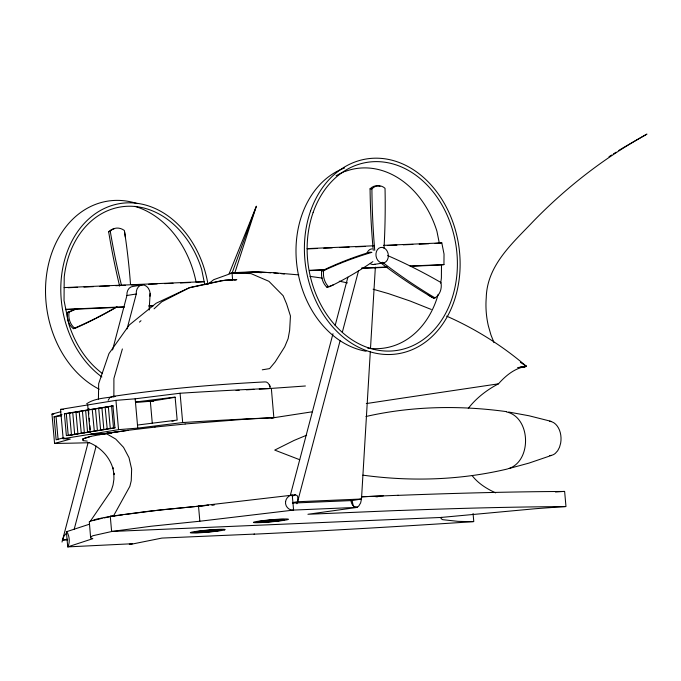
<?xml version="1.0" encoding="UTF-8"?>
<svg xmlns="http://www.w3.org/2000/svg" width="681" height="681" viewBox="0 0 681 681"><rect width="100%" height="100%" fill="white"/><g stroke="black" fill="none" stroke-linecap="round" stroke-linejoin="round"><path stroke-width="1.02" d="M113.872 396.904L113.906 378.5L122.376 348.953M383.463 245.381L441.799 242.896L444.029 254.039L443.944 264.577L441.492 264.977L441.39 277.942A90.854 71.105 80.7 0 1 440.667 283.126M89.5 524.183L66.389 531.75L67.725 546.894L92.854 538.662L90.633 537.879L90.65 536.9L92.897 535.726L112.493 531.333M98.422 399.092L98.668 383.684L108.96 353.592L129.288 324.99L156.162 303.215L188.909 287.91L225.786 279.985L236.818 279.533M112.552 349.974L126.921 295.503A8.836 6.912 80.7 0 1 133.076 286.42L142.431 284.896A8.836 6.912 80.7 0 1 150.135 293.392L149.139 310.042M149.965 296.261L150.135 293.392M351.013 500.595A7.508 5.661 88.8 0 0 352.12 504.272L354.077 506.766A7.508 4.486 -79.1 0 0 358.759 506L360.632 502.936L361.492 499.02L370.294 351.856M370.481 348.681L375.359 267.165M71.854 435.006L68.236 435.491L66.295 413.605L69.913 413.129M71.965 434.989L71.462 434.963L69.53 413.035L78.562 411.784M71.462 434.963L75.08 434.487M80.188 433.542L77.906 433.908L75.966 412.031L79.592 411.545M75.191 434.469L74.689 434.435L75.71 434.206M81.303 433.405L79.192 411.503L82.818 411.026M84.359 432.861L82.418 410.975L86.036 410.498M81.133 433.388L84.095 432.954M88.087 432.367L87.585 432.333L85.644 410.447L87.926 410.081M87.585 432.333L88.121 432.171M101.018 430.256L97.409 430.69L95.459 408.847L99.077 408.37M94.344 431.286L92.233 409.375L95.851 408.898M101.128 430.239L100.626 430.205L98.694 408.285L105.529 407.323M100.626 430.205L103.589 429.779M110.807 428.664L110.296 428.63L108.356 406.744L111.982 406.268M107.24 429.183L105.129 407.272L108.756 406.795M113.523 428.102L111.582 406.225L113.199 405.919M110.296 428.63L113.259 428.204M62.014 542.05L88.147 442.463M296.907 503.753L297.955 499.777L297.657 496.526L297.01 495.462L294.941 494.815L292.328 496.228M74.178 529.307L96.14 446.072M127.058 328.923L136.277 293.979A8.836 6.912 80.7 0 1 142.431 284.896M290.404 495.044L332.983 333.707M335.154 325.484L347.897 277.184M292.396 502.587L297.588 501.744L340.168 340.406M342.339 332.183L358.606 270.519M229.216 273.524L234.928 272.587L256.328 206.3L229.216 273.524L231.319 273.43M67.615 539.863L62.38 540.084L64.023 536.134L66.474 533.044M256.328 206.3L232.076 273.055L232.604 280.095M108.185 400.326L109.828 397.559L112.314 396.495C162.895 388.911 213.911 384.51 264.977 381.913A7.457 4.622 87.6 0 1 270.212 388.579M111.344 516.538L113.395 516.147L129.867 486.353L131.229 480.795L131.646 469.149L129.007 457.666L123.533 447.332L115.702 439.049L106.066 433.482L128.088 430.341M90.156 521.484L111.25 490.626L113.055 484.966L113.923 479.126L113.829 473.244L114.042 474.614L112.782 467.438L112.995 468.817C109.786 456.951 100.533 447.357 89.296 442.667M468.29 408.37C476.308 398.002 486.906 389.873 498.466 383.829C505.787 375.546 515.134 367.825 526.464 366.369C502.527 345.786 475.5 328.889 446.634 316.129M441.688 517.322L440.965 518.616L442.735 519.688L457.828 521.331A188.977 10.964 -5.1 0 0 473.78 521.561L473.057 513.483M86.606 403.842C94.685 398.07 106.108 398.096 115.464 396.419M139.452 322.104L140.993 320.708M154.051 308.825L161.737 301.836L189.948 287.476L221.393 280.7L232.136 279.865M208.982 283.475L213.672 279.695L232.076 273.055L251.017 273.609L268.927 281.321L283.16 295.741L286.607 303.905L290.446 315.967L289.646 330.285L288.123 338.644L284.718 346.799L275.218 361.866L269.591 368.617L262.279 369.809M312.426 411.775L273.856 417.708L271.344 388.391A394.937 22.916 -5.1 0 0 180.073 393.243L135.17 398.811L115.94 400.36L60.558 409.383L63.154 438.683L70.271 439.117L54.574 443.433L51.977 414.133L60.805 411.699M609.001 156.724L611.674 155.03M613.453 153.897L616.118 152.203M618.782 150.501L621.455 148.807M622.357 148.262L646.95 134.106C604.898 157.362 566.498 187.079 533.061 221.563C512.538 243.253 487.009 265.275 486.243 297.725A72.918 57.076 80.7 0 0 488.328 325.773L490.924 334.865L494.023 342.662M66.389 531.75L66.917 531.844C69.471 536.049 70.237 542.587 67.725 546.894L132.523 543.727M321.721 270.944L323.637 270.655A597.075 439.202 81.5 0 1 371.894 252.353L369.851 252.174A596.828 439.271 81.5 0 0 321.721 270.944A14.778 10.768 81.4 0 0 326.991 287.314L333.486 284.786A575.385 414.125 81.1 0 0 372.856 261.632M329.74 286.616L333.486 284.786M326.991 287.314L327.816 286.914M77.83 326.71L73.361 328.676A14.778 12.292 79.9 0 1 67.564 312.4A597.075 492.933 79.8 0 1 75.548 309.021M73.361 328.676L75.855 327.987A575.641 482.446 80.3 0 0 117.106 306.833M306.646 435.202L294.132 440.403L274.724 450.09L299.657 459.709M119.635 286.105A596.828 476.189 68.5 0 1 108.662 231.778L110.254 231.182A14.778 11.815 69.6 0 1 124.368 230.476L125.381 237.252A575.385 461.19 70.8 0 1 130.522 284.598M551.031 455.572L528.984 463.097L508.647 468.622C532.125 460.977 530.848 417.308 506.63 411.962M106.474 433.465L90.658 436.385L82.827 438.819L83.108 440.607L87.287 441.118M90.794 436.419L82.971 438.845L83.252 440.633M93.093 520.573L102.099 518.275M90.445 431.745L91.177 431.584M94.182 431.218L97.136 430.826M107.079 429.115L109.352 428.783M64.057 437.67L56.131 439.824L54.088 416.806L62.014 414.644M507.847 468.834L506.519 469.2C459.556 480.267 410.6 481.68 362.871 475.159M155.021 427.106L127.994 430.298L98.932 434.674M108.611 433.116L104.295 433.823M380.875 262.985A575.385 486.472 78.7 0 0 428.179 295.009L433.576 298.193L435.031 297.878A14.778 12.573 77.8 0 0 440.982 282.538A596.828 510.622 77.1 0 0 387.642 255.571M365.969 416.5C411.971 406.012 459.862 405.229 506.502 411.639M131.629 544.17L161.942 538.075L254.566 534.083M104.15 517.892L109.283 516.922M88.683 408.983L89.16 408.898L89.237 409.698L88.504 409.86L88.862 414.091M84.546 432.767L87.977 432.384M113.71 428.008L115.14 427.804M111.148 516.189L96.004 519.245L89.305 521.748L90.633 537.879M67.564 312.4L69.113 312.128A596.828 492.516 79.8 0 1 77.064 308.68M519.671 367.578L526.464 366.369L520.395 362.326M519.569 367.561L526.464 366.369A741.022 20.166 -2.8 0 1 521.782 366.965M117.89 431.575L105.538 433.584L106.84 433.371M252.234 272.426L256.984 271.651L270.663 272.775M435.099 243.475L441.799 242.896M126.921 295.503L136.277 293.979M373.452 264.551L382.833 263.028A7.874 6.163 80.7 0 0 387.14 251.051A7.874 6.163 80.7 0 0 376.448 251.51A7.874 6.163 80.7 0 0 382.833 263.028M374.78 267.82L377.231 267.42M64.431 413.742L112.944 405.833L114.885 427.719L66.372 435.627L64.431 413.742L66.329 413.656M68.083 413.486L69.7 413.222M80.988 411.384L82.597 411.12M94.021 409.264L95.638 409M106.117 407.289L107.726 407.025M110.143 406.634L111.761 406.37M54.088 416.806L61.213 415.878M175.043 397.321L150.339 401.347L135.459 402.02L175.119 397.074L177.162 420.092L137.494 425.046M63.154 438.683L118.545 429.66L137.766 428.111L182.678 422.552A394.937 22.916 -5.1 0 1 273.949 417.691M171.935 421.19L173.995 420.849M271.268 418.125L272.996 417.845M62.38 540.084L67.581 539.241M292.421 503.089L352.137 500.552L361.492 499.02L361.449 497.079M519.16 367.519L526.464 366.369L517.577 367.629M88.062 409.077L88.743 408.975M88.138 409.877L88.811 409.775M555.483 492.005A188.977 10.964 -5.1 0 1 564.626 491.384L565.971 506.528A188.977 10.964 -5.1 0 0 535.002 508.758L440.811 517.466L111.616 531.478L110.279 516.334L149.803 511.09L208.505 505.208M111.616 531.478L151.148 526.234L199.848 521.229L293.588 510.078L357.482 507.354L307.923 514.274L399.67 510.427M498.466 383.829L402.624 398.087A754.888 3.694 -8.9 0 0 366.318 403.569M113.395 516.147L122.793 514.785M124.887 514.478L162.291 509.72L208.088 505.285M236.435 279.559L228.646 280.231M88.607 432.103L90.547 431.899M89.637 409.681L92.403 409.434M92.488 431.465L90.079 431.763L87.696 404.957M76.306 434.137L77.651 434.01M154.962 427.055L185.138 424.025M185.113 423.974L246.701 419.104M211.502 504.953L214.498 504.689M212.259 504.919L214.345 504.74M232.391 279.985L229.046 280.197M107.47 429.2L103.852 429.643L101.912 407.8M93.433 431.388L94.344 431.32M80.877 433.482L81.533 433.431M246.65 419.155L273.941 417.649M307.105 248.625L373.92 245.781M307.829 248.897L317.38 248.488M323.739 248.216L332.226 247.858M339.649 247.543L349.191 247.135M355.559 246.862L365.101 246.454M387.37 245.509L396.921 245.1M403.28 244.828L412.822 244.428M419.19 244.156L428.732 243.747M234.928 272.587L256.984 271.651M234.17 272.97L254.132 272.119L273.124 272.664L298.814 274.903M233.421 273.345L239.729 273.072M247.075 272.758L249.178 272.672M309.795 270.289L325.603 269.616M361.432 268.093L386.765 267.012M410.064 266.024L443.944 264.577M309.446 270.604L324.199 269.974M362.139 268.357L387.489 267.284M410.779 266.288L441.492 264.977M64.142 287.595L204.13 281.636L196.375 282.266M68.049 287.722L77.591 287.322M83.95 287.05L93.501 286.641M99.86 286.369L109.403 285.969M115.77 285.697L125.313 285.288M131.68 285.016L141.222 284.615M148.645 284.292L157.132 283.934M164.555 283.619L173.042 283.262M180.465 282.938L190.008 282.538M65.81 309.302L123.763 306.833M149.096 305.76L153.336 305.573M65.461 309.617L124.47 307.105M148.764 306.067L152.995 305.888M135.459 402.02L153.48 401.254L150.339 401.347L152.289 423.327M91.399 434.086L111.48 433.227M90.301 434.265L107.206 433.542M109.318 433.456L111.437 433.363M295.384 494.798L198.511 506.085L199.848 521.229M383.292 495.87L361.432 496.798L398.325 495.283M297.588 501.744L361.492 499.02M110.279 516.334L114.34 516.053M76.953 412.039L75.966 412.031M375.861 496.781L377.861 496.721M112.093 406.251L111.582 406.225M99.188 408.353L98.685 408.328M86.147 410.481L85.644 410.447M373.231 250.302A597.075 450.013 -88.1 0 1 370.064 188.833L371.92 188.858A14.778 11.151 -89 0 1 385.029 188.322L385.054 189.548A575.641 434.18 89.9 0 1 383.999 248.267M357.482 507.354L354.495 506.749L353.184 505.711L352.137 500.552M234.068 279.942L236.171 280.07M60.558 409.383L63.605 409.57M273.822 273.03L278.027 273.379M254.132 272.119L261.495 272.723M281.185 273.634L284.335 274.043M310.017 276.384L322.207 278.086M339.283 281.185L347.429 282.879M508.639 412.031L528.975 415.759L551.023 421.318M549.499 421.267C554.411 421.658 557.782 425.88 559.493 430.154A15.876 9.84 87.6 0 1 560.65 443.186L559.501 447.281L557.671 450.771L555.279 453.418A20.107 12.462 87.6 0 1 549.516 455.521M373.111 289.229L388.298 293.562L410.064 300.993L431.26 309.455M495.632 492.857C486.779 488.805 478.343 483.587 472.291 475.806M435.031 297.878L434.061 297.316A575.641 486.847 78.7 0 1 382.475 262.245M428.179 295.009L432.597 297.614M439.339 243.296L436.913 231.191A90.854 71.105 80.7 0 0 344.595 171.663M204.743 284.675L201.704 269.531A90.854 71.105 80.7 0 0 126.547 206.309A90.854 71.105 80.7 0 0 64.218 276.963L64.04 300.474L68.704 323.713A90.854 71.105 80.7 0 0 102.039 373.248M124.555 231.71L125.381 237.252M180.073 393.243L182.678 422.552M135.17 398.811L137.766 428.111M115.94 400.36L118.545 429.66M89.228 418.253L89.509 421.386M89.875 425.548L90.25 429.72M72.748 412.55L74.689 434.435M56.072 416.721L58.115 439.739M526.464 366.369A741.022 85.968 -9.3 0 1 521.288 367.161M305.411 385.991A741.022 20.166 -2.8 0 1 271.344 388.391M74.91 328.404A14.778 12.292 79.9 0 1 69.113 312.128M116.553 306.995A575.385 482.437 80.3 0 1 108.943 311.268M108.092 311.736A575.385 482.437 80.3 0 1 101.265 315.38M100.405 315.831A575.385 482.437 80.3 0 1 96.106 318.027M95.246 318.461A575.385 482.437 80.3 0 1 91.79 320.181M90.922 320.606A575.385 482.437 80.3 0 1 78.707 326.318M151.054 305.658A597.075 415.793 83.4 0 1 152.578 306.62M108.662 231.778A14.778 11.815 69.6 0 1 114.042 228.799M121.533 285.509A597.075 476.453 68.6 0 1 110.254 231.182M134.872 206.352A95.221 74.527 80.7 0 1 196.128 282.198M101.861 376.959A94.31 73.812 80.7 0 1 89.747 218.065A94.31 73.812 80.7 0 1 208.011 284.496M99.205 389.209A98.677 77.234 80.7 0 1 47.866 267.19A98.677 77.234 80.7 0 1 137.145 203.585M131.731 543.761A7.508 4.486 -79.1 0 1 129.305 544.162M473.346 521.663A1009.523 58.617 -5.1 0 1 253.996 534.176M89.569 442.693A394.937 22.916 -5.1 0 1 54.574 443.433M53.773 414.108A394.937 22.916 -5.1 0 1 51.977 414.133M328.906 287.024A14.778 10.768 81.4 0 1 323.637 270.655M434.682 297.435A14.778 12.573 77.8 0 1 433.576 298.193M370.064 188.833A14.778 11.151 -89 0 1 380.032 186.313M374.729 250.336A596.828 449.818 -88.1 0 1 371.92 188.858M375.027 264.219A7.874 6.163 80.7 0 1 370.277 263.632M367.068 253.034A7.874 6.163 80.7 0 1 372.064 248.888M438.198 294.303A90.854 71.105 80.7 0 1 367.604 348.059M336.099 175.766A90.854 71.105 80.7 0 1 343.633 172.038M366.072 351.243A94.31 73.812 80.7 0 1 296.814 264.858A94.31 73.812 80.7 0 1 344.509 168.028M236.069 390.511A116.46 6.759 -5.1 0 1 239.133 390.307M246.343 389.838A116.46 6.759 -5.1 0 1 253.962 389.387M259.248 389.098A116.46 6.759 -5.1 0 1 269.259 388.613M269.591 384.952A7.482 3.831 86.9 0 1 270.119 386.672M399.04 510.52A1009.523 58.532 -5.1 0 1 565.4 506.604M397.695 495.376A1009.557 58.532 -5.1 0 1 564.064 491.461M285.611 501.395C284.701 506.009 288.838 510.733 293.588 510.078L292.243 494.934C288.906 495.359 286.182 498.109 285.611 501.395M224.253 529.988L222.304 530.397A17.51 1.013 -5.1 0 1 192.885 532.985A17.51 1.013 -5.1 0 1 205.517 530.32A17.51 1.013 -5.1 0 1 224.253 529.988M217.375 530.499L216.098 530.746A10.411 0.604 -5.1 0 1 198.631 532.236A10.411 0.604 -5.1 0 1 206.862 530.61A10.411 0.604 -5.1 0 1 217.375 530.499M220.414 530.303L218.712 530.635A13.722 0.8 -5.1 0 1 195.694 532.585A13.722 0.8 -5.1 0 1 206.735 530.422A13.722 0.8 -5.1 0 1 220.414 530.303M278.716 520.539L276.699 520.82A10.411 0.604 -5.1 0 1 260.61 521.842A10.411 0.604 -5.1 0 1 273.626 520.012A10.411 0.604 -5.1 0 1 278.716 520.539M281.304 520.429L278.665 520.803A13.722 0.8 -5.1 0 1 257.375 522.174A13.722 0.8 -5.1 0 1 274.392 519.756A13.722 0.8 -5.1 0 1 281.304 520.429M283.543 520.42L280.019 520.897A17.51 1.013 -5.1 0 1 253.519 522.489A17.51 1.013 -5.1 0 1 276.29 519.39A17.51 1.013 -5.1 0 1 283.543 520.42M310.604 210.931A98.677 77.234 80.7 0 0 391.643 354.443A98.677 77.234 80.7 0 0 444.48 203.687A98.677 77.234 80.7 0 0 310.604 210.931M313.115 212.523A95.221 74.527 80.7 0 0 391.311 351.013A95.221 74.527 80.7 0 0 442.301 205.534A95.221 74.527 80.7 0 0 313.115 212.523"/></g></svg>
